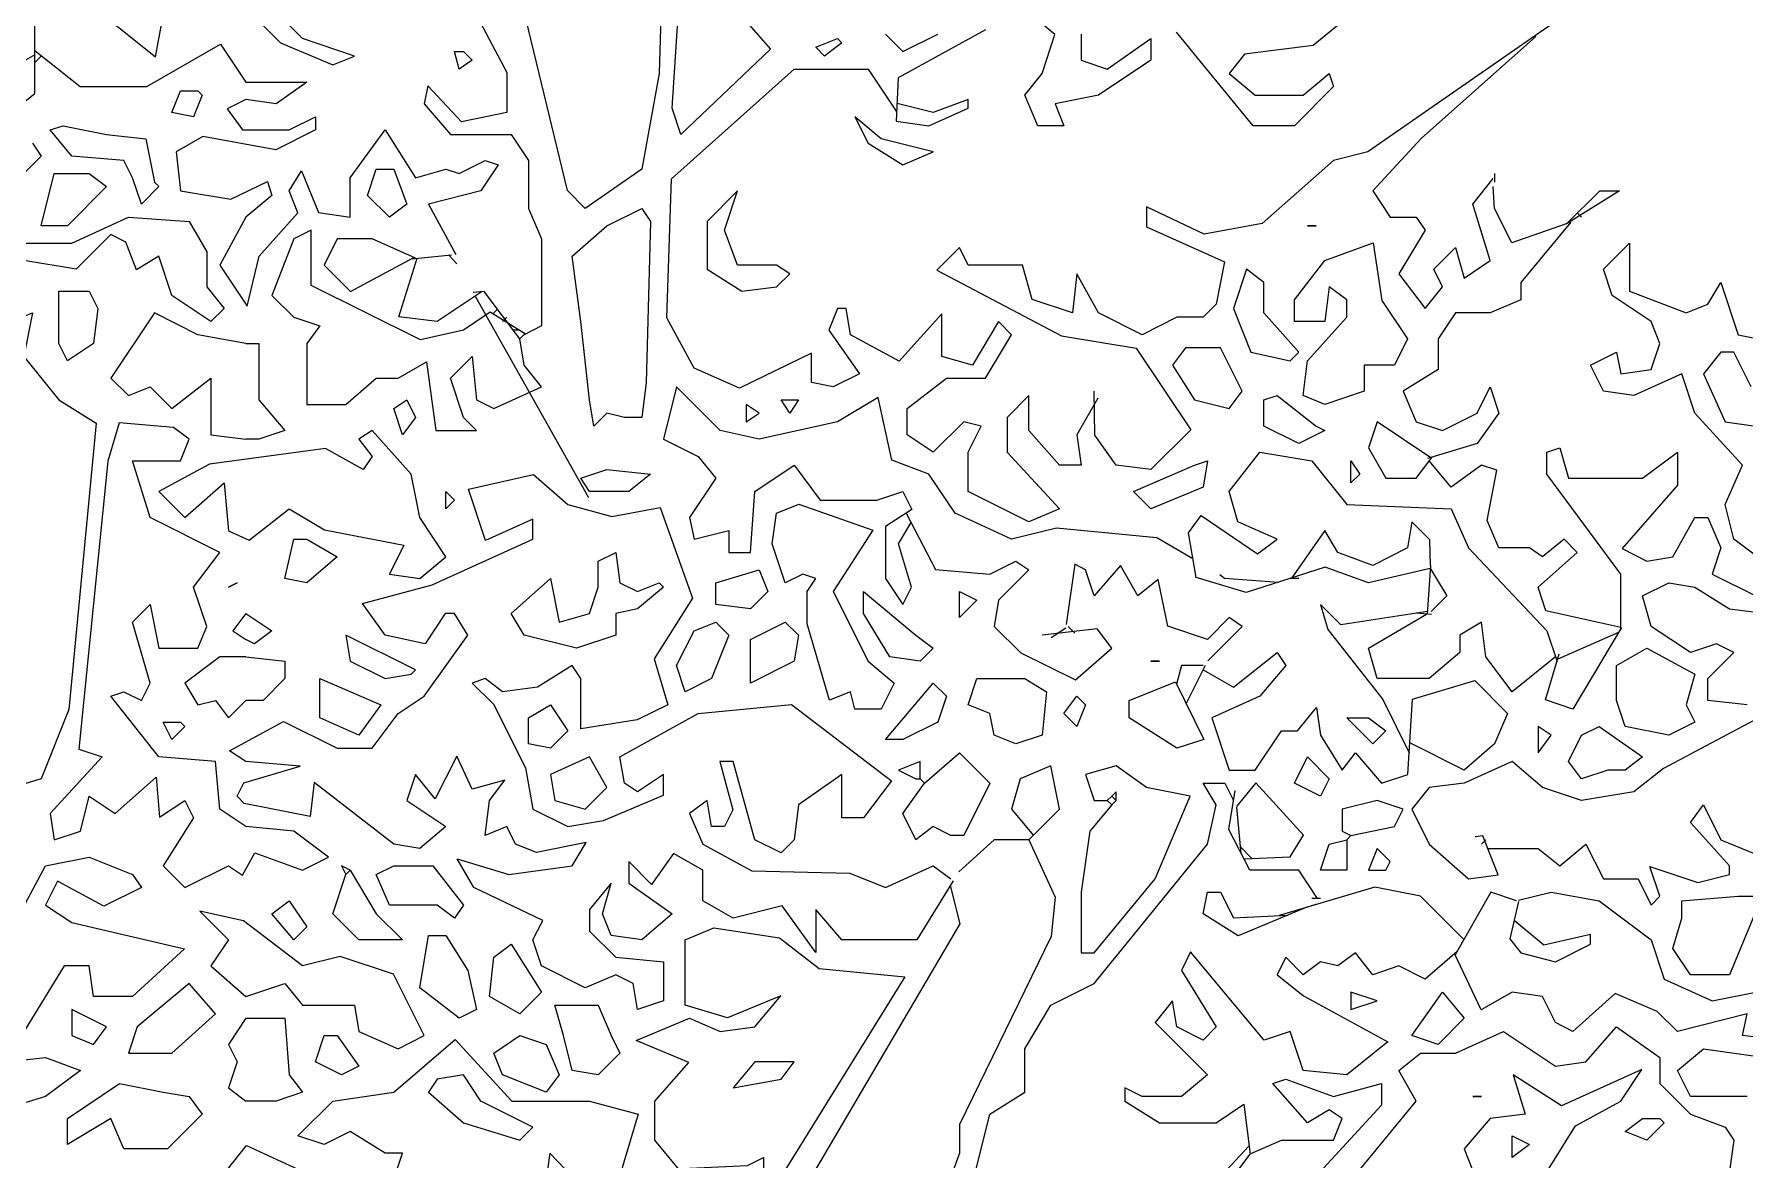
# Model space of a CAD drawing. Header units: metres. Extents: x -3.8 to 7.9, y -0.6 to 14.
# Drawn here: x 3.726 to 5.318, y 11.083 to 12.13 of the extents above; entities that cross this region are included whole.
import ezdxf

# ---------------------------------------------------------------- set-up
doc = ezdxf.new("R2010")
doc.units = ezdxf.units.M
doc.layers.add('ceco.net 88 green shadow', color=102, linetype='Continuous')
doc.layers.add('ceco.net 88 pair trees', color=7, linetype='Continuous')

msp = doc.modelspace()

# ---------------------------------------------------------------- linework, layer by layer
at = {"layer": 'ceco.net 88 green shadow', "linetype": 'Continuous'}
for p, q in [((4.4536, 12.1178), (4.4738, 12.1259)), ((4.4617, 12.1097), (4.4536, 12.1178)), ((4.4779, 12.1219), (4.4617, 12.1097)), ((4.4738, 12.1259), (4.4779, 12.1219)), ((4.1215, 12.0976), (4.1174, 12.1138)), ((4.1174, 12.1138), (4.1255, 12.1138)), ((4.1336, 12.1057), (4.1215, 12.0976)), ((4.1255, 12.1138), (4.1336, 12.1057)), ((3.8542, 12.0571), (3.8623, 12.0773)), ((3.8623, 12.0773), (3.8785, 12.0773)), ((3.8825, 12.0733), (3.8744, 12.053)), ((3.8785, 12.0773), (3.8825, 12.0733)), ((3.8744, 12.053), (3.8542, 12.0571)), ((4.5143, 12.0328), (4.49, 12.053)), ((4.49, 12.053), (4.5022, 12.0287)), ((3.7408, 12.0409), (3.7529, 12.0449)), ((3.761, 12.0166), (3.7408, 12.0409)), ((3.7529, 12.0449), (3.7934, 12.0368)), ((3.7934, 12.0368), (3.8299, 12.0328)), ((3.7246, 12.0287), (3.7327, 12.0166)), ((3.8299, 12.0328), (3.838, 11.9923)), ((4.5022, 12.0287), (4.5346, 12.0085)), ((4.5629, 12.0206), (4.5143, 12.0328)), ((3.7327, 12.0166), (3.7084, 11.9923)), ((3.8096, 12.0125), (3.761, 12.0166)), ((3.8177, 11.9963), (3.8096, 12.0125)), ((4.5346, 12.0085), (4.5629, 12.0206)), ((3.7327, 11.9518), (3.7448, 12.0004)), ((3.7448, 12.0004), (3.7772, 12.0004)), ((3.7772, 12.0004), (3.7934, 11.9882)), ((3.8258, 11.972), (3.8177, 11.9963)), ((3.838, 11.9923), (3.842, 11.9882)), ((4.0364, 11.9801), (4.0445, 12.0044)), ((4.0445, 12.0044), (4.0607, 12.0044)), ((4.0607, 12.0044), (4.0729, 11.972)), ((3.7934, 11.9882), (3.757, 11.9518)), ((3.842, 11.9882), (3.8258, 11.972)), ((4.0567, 11.9599), (4.0364, 11.9801)), ((4.3807, 11.9842), (4.3523, 11.9558)), ((4.3685, 11.9477), (4.3807, 11.9842)), ((4.0729, 11.972), (4.0567, 11.9599)), ((4.2592, 11.9518), (4.2916, 11.968)), ((4.2916, 11.968), (4.2997, 11.9558)), ((3.757, 11.9518), (3.7327, 11.9518)), ((4.2268, 11.9234), (4.2592, 11.9518)), ((4.2997, 11.9558), (4.2956, 11.806)), ((4.3523, 11.9558), (4.3523, 11.9113)), ((4.3807, 11.9153), (4.3685, 11.9477)), ((4.9193, 11.9518), (4.9112, 11.9518)), ((4.9112, 11.9518), (4.9193, 11.9518)), ((4.2349, 11.8627), (4.2268, 11.9234)), ((4.3523, 11.9113), (4.3847, 11.891)), ((4.4171, 11.9153), (4.3807, 11.9153)), ((4.4293, 11.9072), (4.4171, 11.9153)), ((4.8545, 11.9113), (4.8424, 11.8748)), ((4.8707, 11.8991), (4.8545, 11.9113)), ((4.3847, 11.891), (4.4171, 11.8951)), ((4.4171, 11.8951), (4.4293, 11.9072)), ((4.8707, 11.8708), (4.8707, 11.8991)), ((3.7489, 11.8424), (3.7489, 11.891)), ((3.7489, 11.891), (3.7772, 11.891)), ((3.7772, 11.891), (3.7853, 11.8748)), ((3.7853, 11.8748), (3.7813, 11.8424)), ((3.838, 11.8708), (3.7975, 11.81)), ((3.8785, 11.8505), (3.838, 11.8708)), ((4.243, 11.7898), (4.2349, 11.8627)), ((4.8424, 11.8748), (4.8586, 11.8343)), ((4.9031, 11.8343), (4.8707, 11.8708)), ((3.923, 11.8424), (3.8785, 11.8505)), ((3.757, 11.8262), (3.7489, 11.8424)), ((3.7813, 11.8424), (3.757, 11.8262)), ((3.923, 11.8424), (3.9352, 11.8424)), ((3.9352, 11.8424), (3.9352, 11.8141)), ((4.7978, 11.8384), (4.7857, 11.8222)), ((4.8302, 11.8384), (4.7978, 11.8384)), ((4.8505, 11.7979), (4.8302, 11.8384)), ((4.8586, 11.8343), (4.895, 11.8262)), ((4.895, 11.8262), (4.9031, 11.8343)), ((5.296, 11.8343), (5.2798, 11.8141)), ((5.3081, 11.8343), (5.296, 11.8343)), ((5.3243, 11.8019), (5.3081, 11.8343)), ((3.9352, 11.8141), (3.9352, 11.7898)), ((4.7857, 11.8222), (4.8059, 11.7898)), ((5.2798, 11.8141), (5.3, 11.7695)), ((3.7975, 11.81), (3.8137, 11.7938)), ((3.8137, 11.7938), (3.8339, 11.8019)), ((3.8339, 11.8019), (3.8542, 11.7817)), ((3.8542, 11.7817), (3.8906, 11.81)), ((3.8906, 11.81), (3.8906, 11.8019)), ((3.8906, 11.8019), (3.8906, 11.7574)), ((4.2956, 11.806), (4.2916, 11.7736)), ((3.9352, 11.7898), (3.9595, 11.7614)), ((4.0607, 11.7817), (4.0729, 11.7898)), ((4.0729, 11.7898), (4.081, 11.7736)), ((4.247, 11.7655), (4.243, 11.7898)), ((4.4009, 11.7776), (4.3888, 11.7857)), ((4.3888, 11.7857), (4.3888, 11.7695)), ((4.4293, 11.7776), (4.4212, 11.7898)), ((4.4212, 11.7898), (4.4374, 11.7898)), ((4.4374, 11.7898), (4.4293, 11.7776)), ((4.8059, 11.7898), (4.8383, 11.7817)), ((4.8383, 11.7817), (4.8505, 11.7979)), ((4.8707, 11.7898), (4.8829, 11.7938)), ((4.8707, 11.7655), (4.8707, 11.7898)), ((4.8829, 11.7938), (4.9193, 11.7655)), ((4.0688, 11.7574), (4.0607, 11.7817)), ((4.081, 11.7736), (4.0688, 11.7574)), ((4.2592, 11.7776), (4.247, 11.7655)), ((4.2754, 11.7736), (4.2592, 11.7776)), ((4.2916, 11.7736), (4.2754, 11.7736)), ((4.3888, 11.7695), (4.4009, 11.7776)), ((5.3, 11.7695), (5.3284, 11.7655)), ((3.8906, 11.7574), (3.923, 11.7533)), ((3.9352, 11.7533), (3.923, 11.7533)), ((3.9595, 11.7614), (3.9352, 11.7533)), ((4.9031, 11.7493), (4.8707, 11.7655)), ((4.9274, 11.7614), (4.9031, 11.7493)), ((4.9193, 11.7655), (4.9274, 11.7614)), ((4.2349, 11.7169), (4.2592, 11.725)), ((4.2592, 11.725), (4.2997, 11.7209)), ((4.2997, 11.7209), (4.2794, 11.7047)), ((4.7492, 11.7047), (4.8059, 11.729)), ((4.8059, 11.729), (4.8181, 11.7331)), ((4.8181, 11.7331), (4.814, 11.7088)), ((4.9517, 11.7128), (4.9517, 11.7331)), ((4.9517, 11.7331), (4.9598, 11.7209)), ((4.9598, 11.7209), (4.9517, 11.7128)), ((4.1093, 11.6885), (4.1093, 11.7047)), ((4.1093, 11.7047), (4.1174, 11.6966)), ((4.243, 11.7047), (4.2349, 11.7169)), ((4.2794, 11.7047), (4.243, 11.7047)), ((4.7654, 11.6885), (4.7492, 11.7047)), ((4.814, 11.7088), (4.7654, 11.6885)), ((4.1174, 11.6966), (4.1093, 11.6885)), ((3.9595, 11.6237), (3.9676, 11.6602)), ((3.9676, 11.6602), (3.9797, 11.6602)), ((3.9797, 11.6602), (4.0081, 11.644)), ((4.0081, 11.644), (3.9797, 11.6197)), ((4.2511, 11.6399), (4.2673, 11.648)), ((4.2511, 11.6156), (4.2511, 11.6399)), ((4.2673, 11.648), (4.2713, 11.6197)), ((3.9797, 11.6197), (3.9595, 11.6237)), ((4.1701, 11.5913), (4.2065, 11.6237)), ((4.2065, 11.6237), (4.2146, 11.5832)), ((4.3604, 11.6197), (4.4009, 11.6318)), ((4.4009, 11.6318), (4.409, 11.6116)), ((3.9149, 11.6197), (3.9068, 11.6156)), ((3.9068, 11.6156), (3.9149, 11.6197)), ((4.243, 11.5913), (4.2511, 11.6156)), ((4.2713, 11.6197), (4.2875, 11.6116)), ((4.2875, 11.6116), (4.3078, 11.6197)), ((4.3118, 11.6156), (4.2875, 11.5954)), ((4.3078, 11.6197), (4.3118, 11.6156)), ((4.3604, 11.5994), (4.3604, 11.6197)), ((4.409, 11.6116), (4.3928, 11.5954)), ((4.4981, 11.5913), (4.4981, 11.6116)), ((4.4981, 11.6116), (4.5467, 11.5711)), ((4.5872, 11.5873), (4.5872, 11.6116)), ((4.5872, 11.6116), (4.6034, 11.6035)), ((3.923, 11.5913), (3.9109, 11.5751)), ((3.923, 11.5913), (3.9473, 11.5751)), ((4.1822, 11.5711), (4.1701, 11.5913)), ((4.2146, 11.5832), (4.243, 11.5913)), ((4.2875, 11.5954), (4.2673, 11.5913)), ((4.2673, 11.5913), (4.2673, 11.5711)), ((4.3928, 11.5954), (4.3604, 11.5994)), ((4.5224, 11.5508), (4.4981, 11.5913)), ((4.6034, 11.6035), (4.5872, 11.5873)), ((3.9109, 11.5751), (3.923, 11.567)), ((3.9473, 11.5751), (3.9311, 11.563)), ((4.324, 11.5427), (4.3402, 11.5751)), ((4.3402, 11.5751), (4.3604, 11.5832)), ((4.3604, 11.5832), (4.3726, 11.5711)), ((4.3928, 11.567), (4.4252, 11.5832)), ((4.4252, 11.5832), (4.4374, 11.5711)), ((3.9311, 11.563), (3.923, 11.567)), ((4.081, 11.5387), (4.0162, 11.5711)), ((4.0162, 11.5711), (4.0202, 11.5468)), ((4.2308, 11.5589), (4.1822, 11.5711)), ((4.2673, 11.5711), (4.2308, 11.5589)), ((4.3726, 11.5711), (4.3564, 11.5306)), ((4.3928, 11.5265), (4.3928, 11.567)), ((4.4374, 11.5711), (4.4333, 11.5468)), ((4.5467, 11.5711), (4.5629, 11.5589)), ((3.8987, 11.5508), (3.8663, 11.5265)), ((3.923, 11.5508), (3.8987, 11.5508)), ((3.923, 11.5508), (3.9595, 11.5468)), ((3.9595, 11.5468), (3.9595, 11.5306)), ((4.0202, 11.5468), (4.0526, 11.5306)), ((4.4333, 11.5468), (4.3928, 11.5265)), ((4.5508, 11.5468), (4.5224, 11.5508)), ((4.5629, 11.5589), (4.5508, 11.5468)), ((4.7735, 11.5468), (4.7654, 11.5468)), ((4.7654, 11.5468), (4.7735, 11.5468)), ((5.1988, 11.5427), (5.2271, 11.5589)), ((5.2271, 11.5589), (5.2717, 11.5346)), ((3.9595, 11.5306), (3.9392, 11.5103)), ((3.9919, 11.4941), (3.9919, 11.5306)), ((3.9919, 11.5306), (4.0486, 11.5063)), ((4.0526, 11.5306), (4.0769, 11.5346)), ((4.0769, 11.5346), (4.081, 11.5387)), ((4.3321, 11.5184), (4.324, 11.5427)), ((4.3564, 11.5306), (4.3321, 11.5184)), ((4.5953, 11.5063), (4.6034, 11.5306)), ((4.6034, 11.5306), (4.648, 11.5306)), ((4.648, 11.5306), (4.6682, 11.5184)), ((5.1988, 11.5103), (5.1988, 11.5427)), ((5.2717, 11.5346), (5.2636, 11.5063)), ((3.8663, 11.5265), (3.8785, 11.5063)), ((4.5184, 11.4739), (4.5629, 11.5265)), ((4.5629, 11.5265), (4.5751, 11.5144)), ((4.5751, 11.5144), (4.567, 11.4901)), ((4.6682, 11.5184), (4.6642, 11.4779)), ((4.6844, 11.4982), (4.6966, 11.5144)), ((4.6966, 11.5144), (4.7047, 11.5063)), ((3.8785, 11.5063), (3.8947, 11.5103)), ((3.8947, 11.5103), (3.9068, 11.4941)), ((3.9068, 11.4941), (3.923, 11.5103)), ((3.9392, 11.5103), (3.923, 11.5103)), ((4.0486, 11.5063), (4.0283, 11.4779)), ((4.1863, 11.4941), (4.2065, 11.5063)), ((4.2065, 11.5063), (4.2227, 11.482)), ((4.6156, 11.4982), (4.5953, 11.5063)), ((4.6196, 11.4779), (4.6156, 11.4982)), ((4.6966, 11.486), (4.6844, 11.4982)), ((4.7047, 11.5063), (4.6966, 11.486)), ((5.2069, 11.486), (5.1988, 11.5103)), ((5.2636, 11.5063), (5.2717, 11.4901)), ((3.8542, 11.4739), (3.8461, 11.4901)), ((3.8461, 11.4901), (3.8623, 11.4901)), ((3.8663, 11.486), (3.8542, 11.4739)), ((3.8623, 11.4901), (3.8663, 11.486)), ((4.0283, 11.4779), (3.9919, 11.4941)), ((4.1863, 11.4698), (4.1863, 11.4941)), ((4.2227, 11.482), (4.2065, 11.4658)), ((4.567, 11.4901), (4.5346, 11.4739)), ((4.972, 11.4698), (4.9477, 11.4941)), ((4.9477, 11.4941), (4.9679, 11.4941)), ((4.9679, 11.4941), (4.9841, 11.482)), ((4.9841, 11.482), (4.972, 11.4698)), ((5.138, 11.4779), (5.1259, 11.486)), ((5.1259, 11.486), (5.1259, 11.4617)), ((5.1664, 11.4779), (5.1826, 11.486)), ((5.1826, 11.486), (5.2231, 11.4577)), ((5.2474, 11.4779), (5.2069, 11.486)), ((5.2717, 11.4901), (5.2474, 11.4779)), ((4.2065, 11.4658), (4.1863, 11.4698)), ((4.5346, 11.4739), (4.5184, 11.4739)), ((4.6399, 11.4698), (4.6196, 11.4779)), ((4.6642, 11.4779), (4.6399, 11.4698)), ((5.1259, 11.4617), (5.138, 11.4779)), ((5.1542, 11.4536), (5.1664, 11.4779)), ((4.243, 11.4577), (4.2065, 11.4415)), ((4.2592, 11.4293), (4.243, 11.4577)), ((4.5508, 11.4536), (4.5305, 11.4455)), ((4.5508, 11.4374), (4.5508, 11.4536)), ((4.5548, 11.4334), (4.5872, 11.4617)), ((4.5872, 11.4617), (4.6156, 11.4334)), ((4.733, 11.4496), (4.7047, 11.4415)), ((4.7614, 11.4293), (4.733, 11.4496)), ((4.8991, 11.4334), (4.9112, 11.4577)), ((4.9112, 11.4577), (4.9315, 11.4374)), ((5.1664, 11.4374), (5.1542, 11.4536)), ((5.2231, 11.4577), (5.2069, 11.4455)), ((4.2065, 11.4415), (4.2106, 11.4172)), ((4.5305, 11.4455), (4.5467, 11.4374)), ((4.5346, 11.405), (4.5548, 11.4334)), ((4.5467, 11.4374), (4.5508, 11.4374)), ((4.5548, 11.4334), (4.5508, 11.4374)), ((4.6156, 11.4334), (4.5913, 11.3848)), ((4.7047, 11.4415), (4.7128, 11.4172)), ((4.9234, 11.4212), (4.8991, 11.4334)), ((4.9315, 11.4374), (4.9234, 11.4212)), ((5.1907, 11.4455), (5.1664, 11.4374)), ((5.2069, 11.4455), (5.1907, 11.4455)), ((4.2106, 11.4172), (4.2389, 11.4091)), ((4.2389, 11.4091), (4.2592, 11.4293)), ((4.7128, 11.4172), (4.7249, 11.4172)), ((4.729, 11.4212), (4.7249, 11.4172)), ((4.729, 11.4131), (4.7249, 11.4172)), ((4.733, 11.4253), (4.729, 11.4212)), ((4.733, 11.4172), (4.729, 11.4212)), ((4.733, 11.4172), (4.729, 11.4131)), ((4.733, 11.4172), (4.733, 11.4253)), ((4.8019, 11.4212), (4.7614, 11.4293)), ((4.7695, 11.3443), (4.8019, 11.4212)), ((4.976, 11.4172), (4.9436, 11.4091)), ((5.0003, 11.4091), (4.976, 11.4172)), ((4.5467, 11.3807), (4.5346, 11.405)), ((4.729, 11.4131), (4.7087, 11.3888)), ((4.9436, 11.4091), (4.9436, 11.3888)), ((4.9922, 11.3929), (5.0003, 11.4091)), ((4.5629, 11.3929), (4.5467, 11.3807)), ((4.5791, 11.3848), (4.5629, 11.3929)), ((4.5913, 11.3848), (4.5791, 11.3848)), ((4.7087, 11.3888), (4.7006, 11.3321)), ((4.9436, 11.3888), (4.9517, 11.3848)), ((4.9517, 11.3848), (4.9477, 11.3807)), ((4.9517, 11.3848), (4.9922, 11.3929)), ((4.9234, 11.3524), (4.9315, 11.3767)), ((4.9315, 11.3767), (4.9477, 11.3807)), ((4.9477, 11.3807), (4.9477, 11.3524)), ((4.976, 11.3726), (4.9679, 11.3524)), ((4.9882, 11.3605), (4.976, 11.3726)), ((4.0202, 11.3524), (4.0121, 11.3564)), ((4.0121, 11.3564), (4.0162, 11.3483)), ((4.0202, 11.3524), (4.0162, 11.3483)), ((4.0202, 11.3524), (4.0445, 11.3119)), ((4.0445, 11.3483), (4.0607, 11.3564)), ((4.0607, 11.3564), (4.0972, 11.3564)), ((4.0972, 11.3564), (4.1255, 11.32)), ((4.9477, 11.3524), (4.9234, 11.3524)), ((4.9679, 11.3524), (4.9841, 11.3524)), ((4.9841, 11.3524), (4.9882, 11.3605)), ((4.004, 11.3119), (4.0162, 11.3483)), ((4.0567, 11.32), (4.0445, 11.3483)), ((4.7128, 11.2754), (4.7695, 11.3443)), ((3.9473, 11.3119), (3.9635, 11.324)), ((3.9635, 11.324), (3.9797, 11.2997)), ((4.7006, 11.3321), (4.7006, 11.2754)), ((5.2595, 11.324), (5.3122, 11.3281)), ((5.2595, 11.3078), (5.2595, 11.324)), ((5.3324, 11.324), (5.3041, 11.2552)), ((5.3122, 11.3281), (5.3284, 11.3281)), ((3.9676, 11.2876), (3.9473, 11.3119)), ((4.0283, 11.2876), (4.004, 11.3119)), ((4.0445, 11.3119), (4.0688, 11.2876)), ((4.1012, 11.32), (4.0567, 11.32)), ((4.1174, 11.3078), (4.1012, 11.32)), ((4.1255, 11.32), (4.1174, 11.3078)), ((5.2514, 11.2795), (5.2595, 11.3078)), ((3.9797, 11.2997), (3.9676, 11.2876)), ((4.085, 11.243), (4.0931, 11.2916)), ((4.0931, 11.2916), (4.1093, 11.2916)), ((4.1093, 11.2916), (4.1296, 11.2592)), ((4.0688, 11.2876), (4.0283, 11.2876)), ((4.1539, 11.2714), (4.1701, 11.2835)), ((4.1701, 11.2835), (4.1984, 11.239)), ((4.7006, 11.2754), (4.7128, 11.2754)), ((5.2676, 11.2552), (5.2514, 11.2795)), ((4.1296, 11.2592), (4.1377, 11.2228)), ((4.1498, 11.2349), (4.1539, 11.2714)), ((3.8704, 11.2471), (3.8218, 11.2066)), ((3.8947, 11.2187), (3.8704, 11.2471)), ((4.1215, 11.2147), (4.085, 11.243)), ((5.3041, 11.2552), (5.2676, 11.2552)), ((4.1782, 11.2187), (4.1498, 11.2349)), ((4.1984, 11.239), (4.1782, 11.2187)), ((4.2187, 11.1985), (4.2106, 11.2268)), ((4.2106, 11.2268), (4.2511, 11.2268)), ((4.2511, 11.2268), (4.2632, 11.1985)), ((4.976, 11.2309), (4.9517, 11.239)), ((4.9517, 11.239), (4.9517, 11.2228)), ((4.9517, 11.2228), (4.976, 11.2309)), ((5.0084, 11.1985), (5.0368, 11.239)), ((5.0368, 11.239), (5.057, 11.2147)), ((3.7934, 11.2066), (3.761, 11.2228)), ((3.761, 11.2228), (3.761, 11.1985)), ((3.8542, 11.1823), (3.8947, 11.2187)), ((3.923, 11.2147), (3.9068, 11.1904)), ((3.923, 11.2147), (3.9595, 11.2147)), ((3.9595, 11.2147), (3.9635, 11.162)), ((4.1377, 11.2228), (4.1215, 11.2147)), ((5.057, 11.2147), (5.0327, 11.1904)), ((3.761, 11.1985), (3.7813, 11.1904)), ((3.7813, 11.1904), (3.7934, 11.2066)), ((3.8218, 11.2066), (3.8137, 11.1823)), ((3.9878, 11.1742), (3.9959, 11.1985)), ((3.9959, 11.1985), (4.0081, 11.1985)), ((4.0081, 11.1985), (4.0283, 11.1701)), ((4.1539, 11.1823), (4.1782, 11.1985)), ((4.1782, 11.1985), (4.2025, 11.1904)), ((4.2268, 11.1661), (4.2187, 11.1985)), ((4.2632, 11.1985), (4.2713, 11.1823)), ((5.0327, 11.1904), (5.0084, 11.1985)), ((3.7003, 11.1742), (3.7367, 11.1782)), ((3.7367, 11.1782), (3.7691, 11.1661)), ((3.8137, 11.1823), (3.8542, 11.1823)), ((3.9068, 11.1904), (3.9149, 11.1742)), ((4.162, 11.162), (4.1539, 11.1823)), ((4.2025, 11.1904), (4.2146, 11.162)), ((4.2713, 11.1823), (4.2511, 11.162)), ((5.2555, 11.1661), (5.2798, 11.1863)), ((5.2798, 11.1863), (5.3648, 11.1742)), ((3.7691, 11.1661), (3.7367, 11.1418)), ((3.9149, 11.1742), (3.9068, 11.1499)), ((3.9635, 11.162), (3.9757, 11.1458)), ((4.0121, 11.162), (3.9878, 11.1742)), ((4.0283, 11.1701), (4.0121, 11.162)), ((4.1255, 11.162), (4.1012, 11.158)), ((4.1417, 11.1377), (4.1255, 11.162)), ((4.2025, 11.1458), (4.162, 11.162)), ((4.2146, 11.162), (4.2025, 11.1458)), ((4.2511, 11.162), (4.2268, 11.1661)), ((4.3969, 11.1742), (4.3766, 11.1499)), ((4.4333, 11.1742), (4.3969, 11.1742)), ((4.4212, 11.158), (4.4333, 11.1742)), ((5.2676, 11.1418), (5.2555, 11.1661)), ((3.757, 11.1215), (3.8056, 11.1539)), ((3.8056, 11.1539), (3.8461, 11.1458)), ((3.8461, 11.1458), (3.8704, 11.1418)), ((3.9068, 11.1499), (3.923, 11.1377)), ((3.9757, 11.1458), (3.9514, 11.1377)), ((4.1012, 11.158), (4.0931, 11.1458)), ((4.0931, 11.1458), (4.1255, 11.1175)), ((4.3766, 11.1499), (4.4212, 11.158)), ((3.7367, 11.1418), (3.6962, 11.1296)), ((3.8704, 11.1418), (3.8825, 11.1256)), ((3.9514, 11.1377), (3.923, 11.1377)), ((4.1903, 11.1134), (4.1417, 11.1377)), ((5.0732, 11.1418), (5.0651, 11.1418)), ((5.0651, 11.1418), (5.0732, 11.1418)), ((5.3203, 11.1418), (5.2676, 11.1418)), ((3.7975, 11.1215), (3.757, 11.0972)), ((3.757, 11.0972), (3.757, 11.1215)), ((3.8096, 11.0932), (3.7975, 11.1215)), ((3.8825, 11.1256), (3.8501, 11.0932)), ((4.1255, 11.1175), (4.1782, 11.1013)), ((4.1782, 11.1013), (4.1903, 11.1134)), ((5.2069, 11.1094), (5.2231, 11.1215)), ((5.2231, 11.1215), (5.2393, 11.1215)), ((5.2433, 11.1175), (5.2271, 11.1013)), ((5.2393, 11.1215), (5.2433, 11.1175)), ((5.1016, 11.0851), (5.1016, 11.1053)), ((5.1016, 11.1053), (5.1178, 11.0972)), ((5.2271, 11.1013), (5.2069, 11.1094)), ((3.8501, 11.0932), (3.8096, 11.0932)), ((5.1178, 11.0972), (5.1016, 11.0851))]:
    msp.add_line(p, q, dxfattribs=at)
at = {"layer": 'ceco.net 88 pair trees', "linetype": 'Continuous'}
for p, q in [((5.1498, 12.1472), (4.9675, 12.0206)), ((3.7329, 12.1099), (3.7266, 12.1036)), ((5.0854, 12.0004), (5.0854, 11.9923)), ((5.1664, 11.9599), (5.1623, 11.9639)), ((4.0773, 11.9212), (4.1146, 11.9248)), ((4.1194, 11.9165), (4.1121, 11.9246)), ((4.145, 11.8908), (4.1346, 11.8896)), ((4.1364, 11.8862), (4.2419, 11.6992)), ((4.1782, 11.8465), (4.145, 11.8908)), ((4.1573, 11.8742), (4.1531, 11.87)), ((4.166, 11.8667), (4.162, 11.8627)), ((4.178, 11.8546), (4.1721, 11.8546)), ((4.1832, 11.8515), (4.1782, 11.8465)), ((4.9031, 11.6237), (4.895, 11.6237)), ((5.0256, 11.6359), (5.0226, 11.5905)), ((5.0266, 11.5901), (5.0123, 11.5915)), ((4.6862, 11.5775), (4.6727, 11.5686)), ((4.6947, 11.5729), (4.6885, 11.5792)), ((5.2008, 11.5735), (5.1441, 11.5488)), ((4.816, 11.5427), (4.7982, 11.5075)), ((4.8494, 11.368), (4.8454, 11.4111)), ((4.8598, 11.3631), (4.8488, 11.3742)), ((5.0773, 11.3807), (5.0732, 11.3767)), ((4.9191, 11.3206), (4.908, 11.3171)), ((4.9234, 11.326), (4.9153, 11.326))]:
    msp.add_line(p, q, dxfattribs=at)
for points in [[(4.3734, 12.1591), (4.4114, 12.1162), (4.328, 12.0368), (4.3199, 12.0611), (4.3321, 12.2474), (4.3442, 12.2555), (4.3888, 12.2353), (4.4212, 12.2393), (4.4212, 12.2474), (4.3685, 12.2555), (4.3685, 12.2743), (4.4372, 12.2818), (4.4495, 12.2798), (4.4617, 12.2312), (4.4738, 12.2191), (4.4657, 12.1705), (4.4169, 12.1462), (4.3734, 12.1591)], [(4.2262, 12.1545), (4.294, 12.2312), (4.3118, 12.2312), (4.3078, 12.0935), (4.2916, 12.0044), (4.2389, 11.968), (4.2223, 11.9846), (4.1814, 12.1537), (4.1944, 12.1624), (4.2262, 12.1545)], [(4.7006, 12.13), (4.7006, 12.1057), (4.7249, 12.0976), (4.7654, 12.1259), (4.7654, 12.1057), (4.7168, 12.0733), (4.6763, 12.0652), (4.6844, 12.0449), (4.6601, 12.0449), (4.648, 12.0733), (4.6642, 12.0935), (4.6761, 12.1296), (4.5965, 12.1964)], [(3.7975, 12.1421), (3.839, 12.1089), (3.8505, 12.1711)], [(3.923, 12.1543), (3.9554, 12.1219), (4.004, 12.1016), (4.0243, 12.1097), (3.9757, 12.1259), (3.9311, 12.1705)], [(3.7043, 12.0571), (3.7266, 12.0749), (3.7266, 12.1411), (3.7084, 12.1502)], [(4.9639, 12.1583), (4.9165, 12.1194), (4.8527, 12.1115), (4.8383, 12.0935), (4.8626, 12.0733), (4.9072, 12.0733), (4.9315, 12.0935), (4.9355, 12.0814), (4.8991, 12.0449), (4.8606, 12.0449), (4.7893, 12.1318)], [(4.1383, 12.1464), (4.166, 12.0943), (4.166, 12.0571), (4.1237, 12.0486), (4.0925, 12.082), (4.0891, 12.0652), (4.1134, 12.0368), (4.1701, 12.0368), (4.1863, 12.0125), (4.1863, 11.968), (4.1984, 11.9396), (4.1984, 11.8586), (4.1822, 11.8505)], [(4.6115, 12.134), (4.5301, 12.0893), (4.5285, 12.0492), (4.5589, 12.0449), (4.5953, 12.0611), (4.5953, 12.0692), (4.5629, 12.0571), (4.5293, 12.0656)], [(3.7266, 12.1148), (3.7689, 12.0814), (3.8309, 12.0814), (3.8995, 12.1207), (3.923, 12.0854), (3.9797, 12.0854), (3.9514, 12.0652), (3.923, 12.0692), (3.9058, 12.0607), (3.92, 12.0409), (3.9635, 12.0409), (3.9878, 12.053), (3.9878, 12.0409), (3.951, 12.0224), (3.8831, 12.0348), (3.8582, 12.0206), (3.8623, 11.9842), (3.909, 11.9765), (3.9431, 11.9929), (3.9473, 11.9801), (3.923, 11.9599), (3.8987, 11.9151), (3.9242, 11.877), (3.9354, 11.9234), (3.9716, 11.9639), (3.9635, 11.9842), (3.9749, 12.003), (3.9908, 11.9641), (4.0202, 11.9599), (4.0202, 11.9963), (4.0526, 12.0409), (4.081, 11.9963), (4.1093, 12.0044), (4.1215, 12.0004), (4.1458, 12.0125), (4.1579, 12.0085), (4.1417, 11.9842), (4.0931, 11.972), (4.1186, 11.9252)], [(4.5184, 12.13), (4.5346, 12.1138), (4.567, 12.13)], [(5.1238, 12.1279), (5.0169, 12.033), (4.972, 11.9842), (4.9882, 11.9599), (5.0125, 11.9599), (5.0206, 11.9477), (4.9963, 11.9072), (5.0206, 11.8748), (5.0368, 11.8951), (5.0287, 11.9113), (5.0489, 11.9315), (5.057, 11.9032), (5.0813, 11.9194), (5.0651, 11.972), (5.0841, 11.9957)], [(3.7266, 12.1109), (3.6962, 12.0935)], [(4.716, 11.7916), (4.6966, 11.7574), (4.7006, 11.729), (4.6804, 11.729), (4.652, 11.7614), (4.652, 11.7938), (4.6318, 11.7736), (4.6318, 11.7412), (4.6804, 11.6885), (4.652, 11.6764), (4.5953, 11.7047), (4.5953, 11.7412), (4.6075, 11.7655), (4.5913, 11.7695), (4.5629, 11.7412), (4.5386, 11.7574), (4.5386, 11.7817), (4.5751, 11.81), (4.6115, 11.81), (4.6358, 11.8505), (4.6237, 11.8627), (4.5994, 11.8222), (4.571, 11.8303), (4.571, 11.8698), (4.5311, 11.8258), (4.486, 11.8505), (4.4819, 11.8748), (4.4738, 11.8748), (4.4657, 11.8546), (4.4941, 11.8141), (4.4698, 11.8019), (4.4495, 11.806), (4.4495, 11.8333), (4.3825, 11.8007), (4.3404, 11.8193), (4.3148, 11.8661), (4.3191, 11.9955), (4.4333, 12.0976), (4.5022, 12.0976), (4.5289, 12.0575)], [(4.9675, 12.0206), (4.9355, 12.0125), (4.8691, 11.954), (4.815, 11.9439), (4.7614, 11.9694), (4.7614, 11.9508), (4.8341, 11.9182), (4.8262, 11.8789), (4.814, 11.8667), (4.7897, 11.8667), (4.7573, 11.8505), (4.7168, 11.8708), (4.6966, 11.9072), (4.6925, 11.8708), (4.6548, 11.8833), (4.6459, 11.9153), (4.5953, 11.9153), (4.5872, 11.9315), (4.5662, 11.9105), (4.6824, 11.8495), (4.7518, 11.838), (4.8025, 11.762), (4.7654, 11.725), (4.733, 11.729), (4.7132, 11.757), (4.7128, 11.7979)], [(5.1528, 11.954), (5.1014, 11.9358), (5.0854, 11.968), (5.0841, 11.9882)], [(5.152, 11.9534), (5.1834, 11.9842), (5.2016, 11.9842), (5.1528, 11.954)], [(3.8212, 11.9109), (3.8114, 11.9366), (3.7975, 11.9437), (3.7651, 11.9113), (3.7165, 11.9194), (3.7003, 11.9356), (3.761, 11.9356), (3.8137, 11.9599), (3.8704, 11.9558), (3.8866, 11.9275), (3.8866, 11.8951), (3.9028, 11.8748), (3.8906, 11.8627), (3.8542, 11.887), (3.842, 11.9234), (3.8212, 11.9109)], [(4.1834, 11.8511), (4.1506, 11.8714), (4.1255, 11.8546), (4.0856, 11.8457), (3.9838, 11.8963), (3.9838, 11.9477), (3.9676, 11.9396), (3.9473, 11.887), (3.9676, 11.8667), (3.9919, 11.8586), (3.9797, 11.8424), (3.9797, 11.7857), (4.0162, 11.7857), (4.0445, 11.81), (4.0648, 11.81), (4.0913, 11.8252), (4.1, 11.7614), (4.1377, 11.7614), (4.1255, 11.7736), (4.1134, 11.81), (4.1336, 11.8303), (4.1377, 11.7898), (4.1539, 11.7817), (4.1984, 11.8019), (4.1822, 11.8222), (4.1782, 11.8465)], [(5.1562, 11.9552), (5.1097, 11.8991), (5.1097, 11.8829), (5.0813, 11.8708), (5.0489, 11.8708), (5.0327, 11.8465), (5.0327, 11.8181), (5.0003, 11.7979), (5.0125, 11.7695), (5.0368, 11.7614), (5.0692, 11.7776), (5.0813, 11.8019), (5.0894, 11.7776), (5.0692, 11.7493), (5.0228, 11.7353)], [(4.081, 11.9216), (4.0405, 11.9396), (4.0081, 11.9396), (3.9959, 11.9153), (4.0206, 11.8906), (4.0793, 11.9224)], [(4.9724, 11.9358), (4.9805, 11.8823), (5.0044, 11.8465), (4.9922, 11.8222), (4.9639, 11.8222), (4.9639, 11.7979), (4.9274, 11.7857), (4.9072, 11.7938), (4.9112, 11.8262), (4.9477, 11.8667), (4.9477, 11.8829), (4.9315, 11.8951), (4.9274, 11.8627), (4.8991, 11.8627), (4.8991, 11.8829), (4.9274, 11.9194), (4.9724, 11.9358)], [(5.3567, 11.6237), (5.3081, 11.6602), (5.3, 11.6926), (5.3162, 11.729), (5.2717, 11.7776), (5.2595, 11.8141), (5.215, 11.7938), (5.1866, 11.7979), (5.1745, 11.8222), (5.1988, 11.8343), (5.2028, 11.8141), (5.2312, 11.8181), (5.2393, 11.8424), (5.2312, 11.8627), (5.1947, 11.887), (5.1866, 11.9113), (5.2109, 11.9356), (5.2109, 11.891), (5.2636, 11.8708), (5.2838, 11.8789), (5.296, 11.8991), (5.3122, 11.8505), (5.3527, 11.8424)], [(4.1429, 11.8906), (4.1012, 11.8627), (4.0656, 11.8671), (4.0826, 11.9218)], [(3.7837, 11.7681), (3.7582, 11.502), (3.7327, 11.4374), (3.6922, 11.4253), (3.68, 11.4415), (3.6962, 11.5873), (3.6962, 11.7614), (3.7041, 11.793), (3.7043, 11.8627), (3.7246, 11.8708), (3.7165, 11.8303), (3.7489, 11.7898), (3.7837, 11.7681)], [(4.8045, 11.6419), (4.7711, 11.6616), (4.6775, 11.6705), (4.6358, 11.6602), (4.5832, 11.6845), (4.5589, 11.7209), (4.5244, 11.7339), (4.5117, 11.7922), (4.4738, 11.7695), (4.4009, 11.7533), (4.3645, 11.7614), (4.324, 11.8019), (4.3118, 11.7533), (4.3442, 11.7371), (4.3604, 11.7169), (4.3361, 11.6804), (4.3402, 11.6602), (4.3726, 11.6683), (4.3726, 11.648), (4.3928, 11.648), (4.3969, 11.7047), (4.4333, 11.729), (4.4576, 11.6966), (4.5103, 11.6966), (4.5346, 11.7047), (4.5431, 11.6879), (4.5184, 11.6721), (4.5184, 11.6237), (4.5346, 11.5994), (4.5427, 11.6156), (4.5305, 11.6561), (4.5423, 11.6758)], [(3.8663, 11.3362), (3.9068, 11.3564), (3.9198, 11.3477), (3.9315, 11.3686), (3.9757, 11.3524), (4, 11.3645), (3.9676, 11.3888), (3.923, 11.3929), (3.8987, 11.4091), (3.8947, 11.4536), (3.842, 11.4577), (3.7975, 11.5144), (3.8096, 11.5184), (3.8258, 11.5103), (3.8339, 11.5265), (3.8177, 11.5832), (3.8339, 11.5994), (3.842, 11.5589), (3.8785, 11.5589), (3.8866, 11.5792), (3.8744, 11.6156), (3.8987, 11.648), (3.8339, 11.6804), (3.8177, 11.7331), (3.8623, 11.7331), (3.8704, 11.7533), (3.8556, 11.7643), (3.8052, 11.7685), (3.7946, 11.7329), (3.7677, 11.465), (3.7894, 11.4577), (3.7408, 11.405), (3.7448, 11.3807), (3.7691, 11.3888), (3.7772, 11.4212), (3.8015, 11.405), (3.8396, 11.4388), (3.8428, 11.4016), (3.8663, 11.4172), (3.8744, 11.401), (3.8461, 11.3564), (3.8663, 11.3362)], [(5.026, 11.7361), (4.976, 11.7695), (4.9679, 11.7452), (4.9841, 11.7169), (5.0125, 11.7169), (5.0272, 11.7365)], [(3.9068, 11.6681), (3.926, 11.6594), (3.9635, 11.6885), (3.9963, 11.6689), (4.07, 11.6547), (4.0567, 11.6278), (4.085, 11.6237), (4.1093, 11.644), (4.085, 11.6804), (4.0769, 11.7209), (4.0405, 11.7614), (4.0283, 11.7533), (4.0405, 11.7371), (4.0324, 11.725), (3.9971, 11.7446), (3.8892, 11.73), (3.842, 11.7047), (3.8663, 11.6804), (3.9028, 11.7128), (3.9068, 11.6681)], [(5.0254, 11.633), (4.9679, 11.6197), (4.9278, 11.6342), (4.8541, 11.6106), (4.8075, 11.6245), (4.8004, 11.6662), (4.8122, 11.6822), (4.8646, 11.6466), (4.8829, 11.6602), (4.8464, 11.6764), (4.8383, 11.7047), (4.8667, 11.7412), (4.9153, 11.7331), (4.9477, 11.6926), (5.0449, 11.6885), (5.0611, 11.6521), (5.134, 11.5751), (5.1435, 11.5466)], [(5.2028, 11.5769), (5.2028, 11.6278), (5.134, 11.7209), (5.134, 11.7412), (5.1461, 11.7452), (5.1542, 11.7169), (5.2231, 11.7169), (5.2555, 11.7412), (5.2555, 11.7106), (5.204, 11.6515), (5.2271, 11.6399), (5.2514, 11.644), (5.2717, 11.6804), (5.2838, 11.6804), (5.296, 11.6521), (5.2879, 11.6278), (5.3284, 11.6075)], [(4.5813, 11.3426), (4.5475, 11.2876), (4.4779, 11.2876), (4.4536, 11.3159), (4.4536, 11.2758), (4.4224, 11.3192), (4.3766, 11.3078), (4.3483, 11.324), (4.3483, 11.3524), (4.3211, 11.368), (4.3007, 11.3392), (4.2794, 11.3605), (4.2794, 11.3402), (4.3199, 11.3119), (4.2916, 11.2876), (4.2632, 11.2916), (4.2551, 11.3119), (4.2632, 11.3402), (4.243, 11.3159), (4.243, 11.2957), (4.2673, 11.2714), (4.3118, 11.2673), (4.3118, 11.2309), (4.2875, 11.2228), (4.2835, 11.2471), (4.2673, 11.2552), (4.2389, 11.243), (4.1984, 11.2633), (4.1903, 11.2876), (4.1994, 11.3056), (4.1354, 11.3362), (4.1198, 11.3631), (4.1678, 11.3485), (4.2268, 11.3564), (4.2399, 11.3783), (4.1936, 11.369), (4.1741, 11.3767), (4.166, 11.3929), (4.1458, 11.3848), (4.1498, 11.4172), (4.164, 11.4362), (4.1336, 11.4277), (4.1196, 11.4583), (4.0992, 11.4188), (4.081, 11.4415), (4.0729, 11.4172), (4.1093, 11.3929), (4.085, 11.3726), (4.0607, 11.3767), (3.9868, 11.434), (3.983, 11.4024), (3.9216, 11.4145), (3.9149, 11.4212), (3.9212, 11.4338), (3.9736, 11.449), (3.923, 11.4536), (3.908, 11.4635), (3.9582, 11.4907), (4.0081, 11.4658), (4.0405, 11.4658), (4.0648, 11.4982), (4.0891, 11.5144), (4.1296, 11.5711), (4.1174, 11.5913), (4.1085, 11.5913), (4.0899, 11.5628), (4.0526, 11.5711), (4.0316, 11.6004), (4.0964, 11.6178), (4.1903, 11.6602), (4.1903, 11.6788), (4.1462, 11.659), (4.1302, 11.7067), (4.1909, 11.7203), (4.2227, 11.6926), (4.2638, 11.6814), (4.3086, 11.6899), (4.3389, 11.6055), (4.3031, 11.549), (4.3159, 11.5063), (4.2873, 11.4921), (4.2349, 11.484), (4.2349, 11.5306), (4.2268, 11.5427), (4.1944, 11.5225), (4.162, 11.5184), (4.1458, 11.5306), (4.1336, 11.5265), (4.1535, 11.5067), (4.1834, 11.4477), (4.1903, 11.4091), (4.2227, 11.3929), (4.2561, 11.3987), (4.3118, 11.4222), (4.3118, 11.4415), (4.2875, 11.4253), (4.2754, 11.4334), (4.2713, 11.4577), (4.3442, 11.4982), (4.4309, 11.5065), (4.524, 11.4356), (4.4981, 11.401), (4.4779, 11.401), (4.4779, 11.4415), (4.4374, 11.4131), (4.4333, 11.3807), (4.4212, 11.3686), (4.3969, 11.3807), (4.3766, 11.4536), (4.3643, 11.4536), (4.3762, 11.4085), (4.3685, 11.3929), (4.3564, 11.3929), (4.3523, 11.4172), (4.3361, 11.405), (4.3483, 11.3767), (4.394, 11.3518), (4.4852, 11.3495), (4.5184, 11.3362), (4.5629, 11.3564), (4.5791, 11.3443)], [(5.2028, 11.5782), (5.1332, 11.5937), (5.1259, 11.6156), (5.1623, 11.648), (5.1502, 11.6602), (5.1299, 11.644), (5.1178, 11.6521), (5.0894, 11.6521), (5.0785, 11.6778), (5.0874, 11.7244), (5.0732, 11.729), (5.0449, 11.7088), (5.0246, 11.7331)], [(4.4378, 11.6928), (4.5066, 11.6687), (4.4698, 11.6116), (4.5022, 11.5468), (4.5265, 11.5265), (4.5143, 11.5022), (4.49, 11.5022), (4.486, 11.5184), (4.4663, 11.5105), (4.4455, 11.5814), (4.4455, 11.6116), (4.4536, 11.6237), (4.4414, 11.6278), (4.4252, 11.6197), (4.4131, 11.6561), (4.4171, 11.6845), (4.4378, 11.6928)], [(4.5378, 11.6845), (4.5651, 11.632), (4.6156, 11.6278), (4.6399, 11.6399), (4.652, 11.6318), (4.6237, 11.6035), (4.6196, 11.5792), (4.6443, 11.5547), (4.6953, 11.5294), (4.729, 11.5589), (4.7154, 11.5769), (4.6642, 11.5711)], [(5.0256, 11.6359), (5.025, 11.6598), (5.0084, 11.6764), (5.0044, 11.6521), (4.972, 11.6359), (4.9396, 11.648), (4.9274, 11.6683), (4.8966, 11.6243)], [(4.8185, 11.5472), (4.8505, 11.5792), (4.8383, 11.5873), (4.8181, 11.567), (4.7812, 11.5794), (4.7723, 11.6227), (4.7533, 11.6075), (4.7371, 11.6359), (4.7128, 11.6075), (4.7047, 11.6318), (4.6947, 11.6369), (4.6866, 11.581)], [(4.8841, 11.6201), (4.8341, 11.6237), (4.8296, 11.6272)], [(5.0256, 11.6328), (5.0408, 11.6075), (5.0264, 11.5931)], [(5.3203, 11.5063), (5.2838, 11.5103), (5.2838, 11.5306), (5.3081, 11.5549), (5.2919, 11.563), (5.2676, 11.5549), (5.2312, 11.5792), (5.2231, 11.6075), (5.2474, 11.6197), (5.2717, 11.6156), (5.3041, 11.5954), (5.3689, 11.5873)], [(5.0228, 11.5931), (4.9422, 11.5806), (4.9234, 11.5994), (4.93, 11.5763), (4.9813, 11.5113), (5.0058, 11.4617)], [(5.1421, 11.5508), (5.1016, 11.5184), (5.0773, 11.5508), (5.0732, 11.5832), (5.053, 11.5711), (5.053, 11.5549), (5.0246, 11.5306), (4.976, 11.5306), (4.9679, 11.5589), (5.022, 11.5905)], [(5.2034, 11.578), (5.1583, 11.5022), (5.1327, 11.5107), (5.1455, 11.5537)], [(4.814, 11.5387), (4.8424, 11.5225), (4.8829, 11.5549), (4.891, 11.5427), (4.8667, 11.5144), (4.8221, 11.4941), (4.8383, 11.4455), (4.8626, 11.4455), (4.8869, 11.482), (4.9019, 11.482), (4.9197, 11.5038), (4.9234, 11.4779), (4.9436, 11.4455), (4.9558, 11.4617), (4.9801, 11.4334), (5.0046, 11.4415), (5.009, 11.5115), (5.0669, 11.5287), (5.0975, 11.4982), (5.0854, 11.4698), (5.057, 11.4455), (5.0064, 11.4708)], [(4.7883, 11.5275), (4.8146, 11.4741), (4.7897, 11.4658), (4.7452, 11.4941), (4.7452, 11.5103), (4.7883, 11.5275)], [(4.814, 11.5427), (4.7938, 11.5427), (4.7893, 11.5253)], [(5.3312, 11.4941), (5.2425, 11.4471), (5.215, 11.4253), (5.1664, 11.4172), (5.1299, 11.4293), (5.1016, 11.4536), (5.057, 11.4334), (5.0246, 11.4293), (5.0084, 11.4091), (5.0246, 11.3767), (5.0611, 11.3443), (5.0886, 11.3481), (5.0744, 11.3844)], [(4.6518, 11.3805), (4.6804, 11.4091), (4.6723, 11.4496), (4.6439, 11.4374), (4.6358, 11.4091), (4.6561, 11.3848)], [(4.8567, 11.0956), (4.7978, 11.0324), (4.729, 10.9352), (4.6277, 10.9271), (4.5548, 10.8623), (4.5305, 10.8056), (4.5305, 10.7813), (4.5022, 10.7813), (4.4779, 10.7975), (4.486, 10.8421), (4.5953, 11.0446), (4.6156, 11.1256), (4.648, 11.1458), (4.648, 11.1863), (4.6723, 11.2268), (4.7128, 11.2471), (4.8181, 11.3767), (4.8262, 11.4131), (4.814, 11.4334), (4.8343, 11.4334), (4.8424, 11.4172)], [(4.8521, 11.3629), (4.8952, 11.3647), (4.9074, 11.385), (4.863, 11.4338), (4.8452, 11.4117)], [(4.9205, 11.326), (4.9031, 11.3524), (4.8575, 11.3524), (4.8379, 11.3902), (4.844, 11.4265)], [(5.0791, 11.3726), (5.1259, 11.3726), (5.1461, 11.3564), (5.1704, 11.3767), (5.1866, 11.3443), (5.219, 11.3443), (5.2312, 11.32), (5.2393, 11.3281), (5.2299, 11.3558), (5.2745, 11.341), (5.3041, 11.3483), (5.3041, 11.3564), (5.2676, 11.3969), (5.2798, 11.4131), (5.296, 11.3807), (5.3648, 11.3524)], [(5.0801, 11.37), (5.0744, 11.3844), (5.0673, 11.3833)], [(3.7612, 11.3036), (3.8659, 11.2791), (3.8177, 11.2349), (3.7813, 11.2349), (3.7772, 11.2633), (3.7541, 11.2633), (3.7144, 11.1985), (3.6841, 11.1985), (3.6723, 11.245), (3.6804, 11.3688), (3.7003, 11.3807), (3.7124, 11.3524), (3.7003, 11.3038), (3.7084, 11.3038), (3.7367, 11.3564), (3.7772, 11.3645), (3.8177, 11.3483), (3.8258, 11.3362), (3.791, 11.3188), (3.7478, 11.3422), (3.7367, 11.32), (3.7612, 11.3036)], [(4.6518, 11.3807), (4.6763, 11.3273), (4.6727, 11.2908), (4.5872, 11.1158), (4.5872, 11.0891), (4.5548, 11)], [(4.652, 11.3807), (4.6196, 11.3807), (4.5866, 11.3509)], [(4.5787, 11.338), (4.5876, 11.3026), (4.4092, 10.999), (4.4131, 10.9555), (4.4374, 10.9595), (4.4414, 10.996), (4.4536, 11)], [(5.0568, 11.2878), (5.0165, 11.3281), (4.9738, 11.3366), (4.8847, 11.3102)], [(4.9106, 11.3179), (4.8468, 11.2914), (4.814, 11.3119), (4.8181, 11.3321), (4.8302, 11.3321), (4.8422, 11.308), (4.893, 11.3107)], [(5.1076, 11.3246), (5.138, 11.3321), (5.1826, 11.324), (5.2312, 11.2876), (5.2433, 11.2511), (5.2879, 11.2309), (5.3284, 11.239), (5.3689, 11.2066), (5.3527, 11.1944), (5.3162, 11.1985), (5.3203, 11.2187), (5.2555, 11.2025), (5.2368, 11.2211), (5.1975, 11.2378), (5.1583, 11.2025), (5.1421, 11.2106), (5.1299, 11.2349), (5.1016, 11.239), (5.073, 11.2226), (5.0481, 11.2748)], [(5.1056, 11.324), (5.0819, 11.3319), (5.0487, 11.2736)], [(5.1076, 11.3234), (5.0997, 11.2886), (5.1097, 11.2754), (5.1421, 11.2673), (5.1745, 11.2835), (5.1745, 11.2926), (5.1311, 11.2825), (5.1036, 11.3056)], [(3.8801, 11.3143), (3.9068, 11.2876), (3.8906, 11.2633), (3.923, 11.2349), (3.9595, 11.2471), (3.9757, 11.2268), (4.0243, 11.2268), (4.0283, 11.2025), (4.0648, 11.1863), (4.0891, 11.1985), (4.0605, 11.2556), (4.0109, 11.2722), (3.9757, 11.2633), (3.9208, 11.3054), (3.8801, 11.3143)], [(4.3258, 11.0747), (4.3037, 11.1013), (4.3037, 11.1377), (4.3355, 11.1734), (4.2863, 11.194), (4.3361, 11.2147), (4.3645, 11.2025), (4.3969, 11.2066), (4.421, 11.2355), (4.3713, 11.2151), (4.3321, 11.2268), (4.3321, 11.2876), (4.3588, 11.2989), (4.4199, 11.2894), (4.4568, 11.2608), (4.5364, 11.2533), (4.3799, 11.0006)], [(5.0505, 11.2768), (5.0206, 11.2511), (4.9963, 11.2633), (4.972, 11.2552), (4.9558, 11.2754), (4.9396, 11.2633), (4.9234, 11.2673), (4.9072, 11.2552), (4.891, 11.2714), (4.8829, 11.2552), (4.9076, 11.2355), (4.9861, 11.1928), (4.9477, 11.162), (4.9072, 11.1661), (4.895, 11.2025), (4.8709, 11.1944), (4.8023, 11.2764), (4.7938, 11.2592), (4.8262, 11.2066), (4.814, 11.1944), (4.7897, 11.2066), (4.7857, 11.2309), (4.7695, 11.2106), (4.8181, 11.162), (4.7938, 11.1418), (4.7573, 11.1418), (4.7411, 11.1499), (4.7411, 11.1377), (4.7735, 11.1175), (4.8262, 11.1175), (4.8519, 11.1347), (4.8578, 11.0881)], [(4.0526, 11.0405), (4.0688, 11.0891), (4.0526, 11.0891), (4.0202, 11.1094), (3.9959, 11.0972), (3.9716, 11.1053), (4.004, 11.1377), (4.0607, 11.1458), (4.1178, 11.1948), (4.1705, 11.1377), (4.243, 11.1377), (4.2881, 11.1254), (4.2679, 11.0569)], [(4.9193, 11.0243), (5.0125, 11.1377), (4.9963, 11.1661), (5.0165, 11.1823), (5.0489, 11.1823), (5.0935, 11.2025), (5.1421, 11.1701), (5.1704, 11.1742), (5.1988, 11.2066), (5.2393, 11.1782), (5.2393, 11.1539), (5.2676, 11.1256), (5.3, 11.1134), (5.3081, 11.1013), (5.3041, 11.0729)], [(5.1477, 11.1333), (5.1028, 11.162), (5.1137, 11.1256), (5.0813, 11.1215), (5.057, 11.0932), (5.0651, 11.0729)], [(5.1259, 11.0587), (5.1607, 11.1146), (5.2028, 11.1377), (5.2225, 11.1671), (5.1477, 11.1333)], [(4.8578, 11.0887), (4.8869, 11.1013), (4.9355, 11.1013), (4.9436, 11.1215), (4.9315, 11.1296), (4.9112, 11.1175), (4.8788, 11.1539), (4.891, 11.158), (4.9355, 11.1418), (4.9801, 11.1539), (4.9801, 11.1337), (4.8829, 11.0284), (4.8221, 10.9757), (4.7857, 10.9636), (4.7857, 10.9919), (4.8586, 11.0891)], [(3.8987, 11.065), (3.9236, 11.0962), (3.9761, 11.0721)], [(4.2411, 11.0525), (4.2061, 11.0893), (4.2025, 11.0648)], [(4.3183, 11.0745), (4.3321, 11.0608), (4.3199, 11.0446), (4.2956, 11.0446), (4.2956, 11.0735), (4.39, 11.0776), (4.405, 11.0851), (4.405, 11.0729), (4.3847, 11.0527), (4.3847, 11.0324), (4.3442, 10.9919), (4.3037, 10.996), (4.2758, 11.0241), (4.2353, 11.0053)]]:
    msp.add_lwpolyline(points, dxfattribs=at)

doc.saveas('drawing.dxf')
